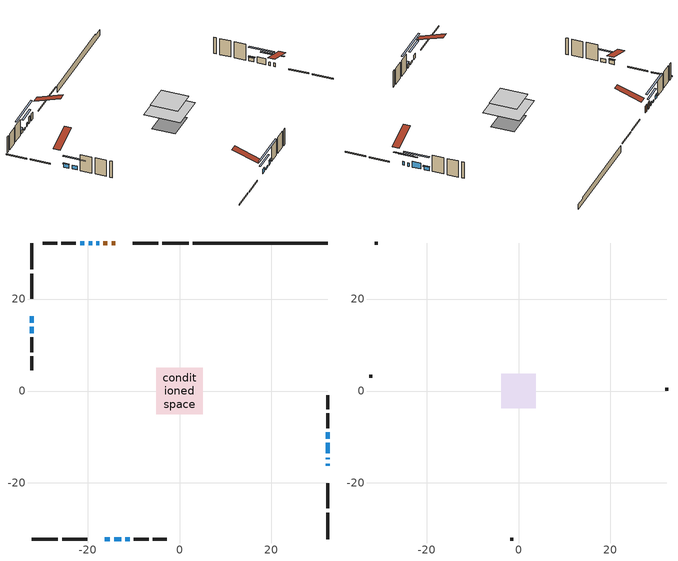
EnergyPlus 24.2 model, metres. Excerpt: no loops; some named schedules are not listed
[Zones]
conditioned space
 floor adiabatic (AdiabaticFloorConstruction): -5.06,-5.06 -5.06,5.06 5.06,5.06 5.06,-5.06 z3.05
 floor foundation (Slab1 construction): -4.12,-3.2 -4.12,3.2 4.12,3.2 4.12,-3.2 z-1.37
 wall outside (RimJoist1 construction): 1.99,32.18 -3.73,32.18 / -32.18,-32.18 -26.46,-32.18 / -32.18,32.18 -32.18,26.46 / 32.18,-32.18 32.18,-26.46 z0.61:0.91
 wall outside (RimJoist2 construction): -4.66,32.18 -10.14,32.18 / -25.54,-32.18 -20.05,-32.18 / -32.18,25.54 -32.18,20.05 / 32.18,-25.54 32.18,-20.05 z0.61:0.91
 wall outside (AdiabaticWallConstruction 1): -13.94,32.18 -14.77,32.18 / -15.7,32.18 -16.53,32.18 z0.61:2.64
 wall outside (AdiabaticWallConstruction): -32.18,16.25 -32.18,14.88 / -32.18,13.95 -32.18,12.58 / -17.46,32.18 -18.07,32.18 / 32.18,-16.25 32.18,-15.79 / 32.18,-10.36 32.18,-8.99 / -20.69,32.18 -21.6,32.18 z0.61:1.7; 32.18,-14.86 32.18,-14.5 z0.61:1.58; 32.18,-13.58 32.18,-11.29 z0.61:2.39; -16.25,-32.18 -15.13,-32.18 z0.61:1.98; -18.99,32.18 -19.76,32.18 / -14.2,-32.18 -12.68,-32.18 z0.61:1.12; -11.75,-32.18 -10.83,-32.18 z0.61:1.83
 wall outside (Wall1 construction): -22.53,32.18 -25.7,32.18 / -9.91,-32.18 -6.73,-32.18 / -32.18,11.65 -32.18,8.48 / 32.18,-8.06 32.18,-4.89 z0.61:5.49
 wall outside (Wall2 construction): -26.63,32.18 -29.7,32.18 / -5.8,-32.18 -2.74,-32.18 / -32.18,7.55 -32.18,4.48 / 32.18,-3.96 32.18,-0.89 z0.61:5.49
 wall foundation (FoundationWall1 construction): 2.92,32.18,-1.37 2.92,32.18,0.61 29.25,32.18,0.61 29.25,32.18,0.21 32.18,32.18,0.21 32.18,32.18,-1.37
 window (WindowConstruction): -32.18,16.25 -32.18,14.88 z0.61:1.7
 window (WindowConstruction 4): -32.18,13.95 -32.18,12.58 z0.61:1.7
 window (WindowConstruction 5): -17.46,32.18 -18.07,32.18 z0.61:1.7
 window (WindowConstruction 6): 32.18,-16.25 32.18,-15.79 z0.61:1.7
 window (WindowConstruction 7): 32.18,-14.86 32.18,-14.51 z0.61:1.58
 window (WindowConstruction 8): 32.18,-13.58 32.18,-11.29 z0.61:2.39
 window (WindowConstruction 9): -16.25,-32.18 -15.13,-32.18 z0.61:1.98
 window (WindowConstruction 10): -19,32.18 -19.76,32.18 z0.61:1.12
 window (WindowConstruction 11): -14.2,-32.18 -12.68,-32.18 z0.61:1.12
 window (WindowConstruction 1): -11.75,-32.18 -10.84,-32.18 z0.61:1.83
 window (WindowConstruction 2): 32.18,-10.36 32.18,-8.99 z0.61:1.7
 window (WindowConstruction 3): -20.69,32.18 -21.6,32.18 z0.61:1.7
 door (Door): -13.94,32.18 -14.77,32.18 z0.61:2.64
 door (Door 1): -15.7,32.18 -16.53,32.18 z0.61:2.64
 ceiling adiabatic (AdiabaticFloorConstruction): 5.06,-5.06 5.06,5.06 -5.06,5.06 -5.06,-5.06 z3.05
attic - vented
 floor to conditioned space (Floor1 construction Reversed): -3.78,-3.78 -3.78,3.78 3.78,3.78 3.78,-3.78 z5.49
 wall outside (Wall3 construction): -30.63,32.18 -31.25,32.18 / -1.81,-32.18 -1.19,-32.18 / -32.18,3.55 -32.18,2.93 / 32.18,0.04 32.18,0.66 z0.61:5.49
 roof outside (Roof1 construction): -13.01,32.18,5.49 -13.01,24.81,7.94 -11.07,24.81,7.94 -11.07,32.18,5.49; -17.18,-32.18,5.49 -17.18,-24.81,7.94 -19.12,-24.81,7.94 -19.12,-32.18,5.49; -32.18,17.18,5.49 -24.81,17.18,7.94 -24.81,19.12,7.94 -32.18,19.12,5.49; 32.18,-17.18,5.49 24.81,-17.18,7.94 24.81,-19.12,7.94 32.18,-19.12,5.49
shading: -32.18,14.7 -32.18,16.43 -32.59,16.43 -32.59,14.7 z1.88; -32.18,10.17 -32.18,16.36 -32.59,16.36 -32.59,10.17 z4.11; -20.48,32.18 -15.05,32.18 -15.05,32.59 -20.48,32.59 z4.11; 32.18,-13.38 32.18,-18.66 32.59,-18.66 32.59,-13.38 z4.11; 32.18,-12.1 32.18,-17.27 32.59,-17.27 32.59,-12.1 z3.99; 32.18,-8.88 32.18,-15.99 32.59,-15.99 32.59,-8.88 z4.8; -12.72,-32.18 -18.66,-32.18 -18.66,-32.59 -12.72,-32.59 z4.39; -24.78,32.18 -13.98,32.18 -13.98,32.59 -24.78,32.59 z6.14; -7.66,-32.18 -19.22,-32.18 -19.22,-32.59 -7.66,-32.59 z6.14; -10.66,-32.18 -11.93,-32.18 -11.93,-32.59 -10.66,-32.59 z2.01; 32.18,-8.81 32.18,-10.54 32.59,-10.54 32.59,-8.81 z1.88; -21.78,32.18 -20.51,32.18 -20.51,32.59 -21.78,32.59 z1.88
[Building]
Building 1: Terrain=Suburbs
[Site:Location]
Windsor AP_ON: Latitude {deg}=42.28; Longitude {deg}=-82.96; Time Zone {hr}=-5; Elevation {m}=190; Keep Site Location Information=Yes
[Site:GroundTemperature:Shallow]
6.34957, 4.46684, 4.31606, 5.20952, 8.79623, 12.3662, 15.4612, 17.4219, 17.5884, 15.9938, 12.9777, 9.51722
[Site:WaterMainsTemperature]
Calculation Method=Schedule; Temperature Schedule=mains temperature schedule
[Material] Roughness=Rough; Thermal Absorptance=0.9
Name | Thickness {m} | Conductivity {W/m-K} | Density {kg/m3} | Specific Heat {J/kg-K} | Solar Absorptance | Visible Absorptance
asphalt or fiberglass shingles | 0.00635 | 0.162714 | 1121.4 | 1465.45 | 0.4 | 0.4
ceiling loosefill ins | 0.338667 | 0.0480833 | 16.02 | 1046.75 | 0.7 | 0.7
ceiling stud and cavity | 0.1397 | 0.192099 | 65.682 | 1177.47 | 0.7 | 0.7
concrete 4.0 in. | 0.1016 | 1.803125 | 2242.8 | 837.4 | 0.7 | 0.7
concrete 8.0 in. | 0.2032 | 1.803125 | 2242.8 | 837.4 | 0.7 | 0.7
door material | 0.04445 | 0.0451087 | 512.64 | 1214.23 | 0.7 | 0.7
door material 1 | 0.04445 | 0.188738 | 512.64 | 1214.23 | 0.7 | 0.7
exterior vertical ins | 0.0451399 | 0.029427 | 32.04 | 1214.23 | 0.7 | 0.7
floor covering | 0.0127 | 0.0433444 | 54.468 | 1339.84 | 0.6 | 0.6
floor rigid ins; wall rigid ins | 0.512978 | 0.029427 | 32.04 | 1214.23 | 0.7 | 0.7
floor stud and cavity | 0.1397 | 1.75129 | 37.0049 | 1207.88 | 0.7 | 0.7
furniture material conditioned space 1 | 0.1524 | 0.115458 | 640.8 | 1214.23 | 0.6 | 0.6
gypsum board | 0.0127 | 0.160291 | 801 | 837.4 | 0.6 | 0.6
gypsum board 1 | 0.0127 | 0.160291 | 801 | 837.4 | 0.7 | 0.7
osb sheathing 0.5 in. | 0.0127 | 0.115458 | 512.64 | 1214.23 | 0.7 | 0.7
osb sheathing 0.75 in. | 0.01905 | 0.115458 | 512.64 | 1214.23 | 0.7 | 0.7
rim joist stud and cavity | 0.0508 | 0.177588 | 50.32683 | 1063.81 | 0.6 | 0.6
rim joist stud and cavity 1 | 0.0508 | 0.648972 | 50.32683 | 1063.81 | 0.6 | 0.6
wall stud and cavity | 0.1397 | 0.107505 | 139.0536 | 1170.24 | 0.7 | 0.7
wall stud and cavity 1 | 0.1397 | 0.108534 | 139.0536 | 1170.24 | 0.7 | 0.7
wall stud and cavity 2 | 0.0889 | 6.9971 | 50.32683 | 1063.81 | 0.6 | 0.6
wall stud and cavity 3 | 0.0889 | 0.380278 | 52.3479 | 1209.89 | 0.7 | 0.7
wall stud and cavity 4 | 0.0889 | 0.391764 | 83.0341 | 1211.67 | 0.7 | 0.7
wood siding | 0.0254 | 0.102417 | 544.68 | 1172.36 | 0.4 | 0.4
wood siding 1 | 0.00254 | 0.102417 | 544.68 | 1172.36 | 0.4 | 0.4
wood siding 2; wood siding 3; wood siding 4 | 0.0254 | 0.102417 | 544.68 | 1172.36 | 0.7 | 0.7
[WindowMaterial:SimpleGlazingSystem]
Name | U-Factor {W/m2-K} | Solar Heat Gain Coefficient
WindowMaterial | 3.00196 | 0.59
WindowMaterial 1 | 2.99912 | 0.59
WindowMaterial 2 | 2.97187 | 0.62
WindowMaterial 3 | 3.0383 | 0.55
WindowMaterial 4 | 2.93666 | 0.65
WindowMaterial 5 | 2.91963 | 0.67
WindowMaterial 6 | 6.05332 | 0.59
[Construction]
AdiabaticFloorConstruction: floor stud and cavity, floor rigid ins, osb sheathing 0.75 in., floor covering
AdiabaticWallConstruction: wood siding 3, wall rigid ins, wall stud and cavity 3, gypsum board
AdiabaticWallConstruction 1: wood siding 4, wall rigid ins, wall stud and cavity 3, gypsum board
Door: door material
Door 1: door material 1
Floor1 construction Reversed: gypsum board, ceiling stud and cavity, ceiling loosefill ins
FoundationWall1 construction: concrete 8.0 in., gypsum board 1
furniture construction conditioned space 1: furniture material conditioned space 1
PartitionWallConstruction: gypsum board, wall stud and cavity 4, gypsum board
RimJoist1 construction: wood siding 2, rim joist stud and cavity
RimJoist2 construction: wood siding 2, rim joist stud and cavity 1
Roof1 construction: asphalt or fiberglass shingles
Slab1 construction: concrete 4.0 in.
Wall1 construction: wood siding, osb sheathing 0.5 in., wall stud and cavity, gypsum board
Wall2 construction: wood siding, osb sheathing 0.5 in., wall stud and cavity 1, gypsum board
Wall3 construction: wood siding 1, wall stud and cavity 2
WindowConstruction; WindowConstruction 2; WindowConstruction 3; WindowConstruction 4; WindowConstruction 6: WindowMaterial
WindowConstruction 1: WindowMaterial 1
WindowConstruction 10; WindowConstruction 11: WindowMaterial 6
WindowConstruction 5: WindowMaterial 2
WindowConstruction 7: WindowMaterial 3
WindowConstruction 8: WindowMaterial 4
WindowConstruction 9: WindowMaterial 5
[Zone] Multiplier=1; Part of Total Floor Area=Yes
Name | Volume {m3}
attic - vented | 22.8184
conditioned space | 352.7
[Space]
Name | Zone | Volume {m3}
attic - vented 1 | attic - vented | 22.8184
conditioned space 1 | conditioned space | 352.7
[ZoneInfiltration:EffectiveLeakageArea]
infil attic - vented 1: Zone or Space=attic - vented 1; Schedule=Always On Discrete; Effective Air Leakage Area {cm2}=2543.56; Stack Coefficient=0.000509919; Wind Coefficient=1.52571e-05
[ZoneMixing]
whole house fan mix: Zone or Space=attic - vented; Schedule=Always On Continuous; Design Flow Rate Calculation Method=Flow/Zone; Design Flow Rate {m3/s}=0; Source Zone or Space=conditioned space
[SurfaceProperty:ExposedFoundationPerimeter]
Slab1: Exposed Perimeter Calculation Method=TotalExposedPerimeter; Total Exposed Perimeter {m}=29.262
[InternalMass] Zone or ZoneList=conditioned space; Space or SpaceList=conditioned space 1
Name | Construction | Surface Area {m2}
furniture mass conditioned space 1 | furniture construction conditioned space 1 | 61.96
partition wall mass | PartitionWallConstruction | 154.9
[Lights]
interior lighting: Zone or ZoneList or Space or SpaceList=conditioned space 1; Schedule=interior lighting schedule; Design Level Calculation Method=LightingLevel; Lighting Level {W}=343.2; Return Air Fraction=0; Fraction Radiant=0.6; Fraction Visible=0.2; Fraction Replaceable=1
[People]
occupants: Zone or ZoneList or Space or SpaceList=conditioned space 1; Number of People Schedule=occupants schedule; Number of People Calculation Method=People; Number of People=3; Fraction Radiant=0.314171; Sensible Heat Fraction=0.56303; Activity Level Schedule=occupants activity schedule; Carbon Dioxide Generation Rate {m3/s-W}=0; Enable ASHRAE 55 Comfort Warnings=No; Mean Radiant Temperature Calculation Type=EnclosureAveraged
[ElectricEquipment] Zone or ZoneList or Space or SpaceList=conditioned space 1; Design Level Calculation Method=EquipmentLevel
Name | Schedule | Design Level {W} | Fraction Latent | Fraction Radiant | Fraction Lost
clothes dryer | clothes dryer schedule | 140.772 | 0.015 | 0.081 | 0.85
clothes washer | clothes washer schedule | 32.1985 | 0.03 | 0.162 | 0.7
cooking range | cooking range schedule | 215.147 | 0.08 | 0.432 | 0.2
dishwasher | dishwasher schedule | 66.8632 | 0.3 | 0.18 | 0.4
fridge | fridge schedule | 72.9452 | 0 | 0.6 | 0
mech vent house fan | mech vent house fan schedule | 0 | 0 | 0 | 1
mech vent house fan cfis | mech vent house fan cfis schedule | 0 | 0 | 0 | 0
misc plug loads | misc plug loads schedule | 494.7 | 0.045 | 0.513 | 0.1
whole house fan | Always On Discrete | 0 | 0 | 0 | 1
[OtherEquipment] Zone or ZoneList or Space or SpaceList=conditioned space 1; Design Level Calculation Method=EquipmentLevel
Name | Fuel Type | Schedule | Design Level {W} | Fraction Latent | Fraction Radiant | Fraction Lost
clothes dryer 1 | Electricity | clothes dryer schedule | 0 | 0.015 | 0.081 | 0.85
cooking range 1 | Electricity | cooking range schedule | 0 | 0.08 | 0.432 | 0.2
general water use latent | None | general water use schedule | 62.594 | 1 | 0 | 0
general water use sensible | None | general water use schedule | -61.6891 | 0 | 0.6 | 0
mech vent house fan latent load | None | Always On Discrete | 0 | 1 | 0 | 0
mech vent house fan sensible load | None | Always On Discrete | 0 | 0 | 0 | 0
water heater energy adjustment1 | NaturalGas | Always On Discrete | 0.01 | 0 | 0 | 1
[ZoneInfiltration:DesignFlowRate] Zone or ZoneList or Space or SpaceList=conditioned space 1; Schedule=Always On Discrete; Design Flow Rate Calculation Method=Flow/Zone; Design Flow Rate {m3/s}=0
infil flow; natural vent flow; whole house fan flow
[AvailabilityManager:Scheduled]
central ac and furnace airloop Availability Manager: Schedule=Always On Discrete
[Foundation:Kiva]
Foundation Kiva 1: Initial Indoor Air Temperature {C}=18; Wall Height Above Grade {m}=0.609996; Wall Depth Below Slab {m}=0.2032; Custom Block Material Name 1=exterior vertical ins; Custom Block Depth 1 {m}=1.98001; Custom Block X Position 1 {m}=0.2159; Custom Block Z Position 1 {m}=0
[Foundation:Kiva:Settings]
Soil Conductivity {W/m-K}=0.849921; Soil Density {kg/m3}=1842.3; Soil Specific Heat {J/kg-K}=418.7; Ground Solar Absorptivity=0.9; Ground Thermal Absorptivity=0.9; Ground Surface Roughness {m}=0.03; Far-Field Width {m}=40; Deep-Ground Boundary Condition=ZeroFlux; Deep-Ground Depth {m}=40; Minimum Cell Dimension {m}=0.2; Maximum Cell Growth Coefficient=3; Simulation Timestep=Timestep
[Exterior:Lights]
exterior lighting: Schedule=exterior lighting schedule; Design Level {W}=75.6
[EnergyManagementSystem:GlobalVariable]
central_ac_and_furnace_airloop_Fan_RTF
infil_program_Qfan
infil_program_Qinf
natural_vent_program_Qnv
natural_vent_program_Qwhf
[EnergyManagementSystem:Sensor]
Name | Output:Variable or Output:Meter Index Key | Output:Variable or Output:Meter
airflow_gain | infil flow | Infiltration Sensible Heat Gain Energy
airflow_gain_1 | natural vent flow | Infiltration Sensible Heat Gain Energy
airflow_gain_2 | whole house fan flow | Infiltration Sensible Heat Gain Energy
airflow_loss | infil flow | Infiltration Sensible Heat Loss Energy
airflow_loss_1 | natural vent flow | Infiltration Sensible Heat Loss Energy
airflow_loss_2 | whole house fan flow | Infiltration Sensible Heat Loss Energy
clg_load_cond |  | Cooling:EnergyTransfer:Zone:CONDITIONED SPACE
clg_sp_s; clg_sp_s_1 | cooling setpoint | Schedule Value
clothes_dryer_exhaust_0_sch_s | clothes dryer exhaust 0 schedule | Schedule Value
cool_season | cooling season schedule | Schedule Value
htg_load_cond |  | Heating:EnergyTransfer:Zone:CONDITIONED SPACE
htg_sp_s; htg_sp_s_1 | heating setpoint | Schedule Value
ig_ee_conv | clothes dryer | Electric Equipment Convective Heating Energy
ig_ee_conv_2 | cooking range | Electric Equipment Convective Heating Energy
ig_ee_conv_4 | fridge | Electric Equipment Convective Heating Energy
ig_ee_conv_5 | misc plug loads | Electric Equipment Convective Heating Energy
ig_ee_conv_6 | whole house fan | Electric Equipment Convective Heating Energy
ig_ee_rad | clothes dryer | Electric Equipment Radiant Heating Energy
ig_ee_rad_2 | cooking range | Electric Equipment Radiant Heating Energy
ig_ee_rad_4 | fridge | Electric Equipment Radiant Heating Energy
ig_ee_rad_5 | misc plug loads | Electric Equipment Radiant Heating Energy
ig_ee_rad_6 | whole house fan | Electric Equipment Radiant Heating Energy
ig_lgt_conv | interior lighting | Lights Convective Heating Energy
ig_lgt_rad | interior lighting | Lights Radiant Heating Energy
ig_lgt_vis | interior lighting | Lights Visible Radiation Heating Energy
ig_oe_conv | clothes dryer 1 | Other Equipment Convective Heating Energy
ig_oe_conv_1 | cooking range 1 | Other Equipment Convective Heating Energy
ig_oe_conv_2 | general water use latent | Other Equipment Convective Heating Energy
ig_oe_conv_3 | general water use sensible | Other Equipment Convective Heating Energy
ig_oe_conv_4 | water heater energy adjustment1 | Other Equipment Convective Heating Energy
ig_oe_rad | clothes dryer 1 | Other Equipment Radiant Heating Energy
ig_oe_rad_1 | cooking range 1 | Other Equipment Radiant Heating Energy
ig_oe_rad_2 | general water use latent | Other Equipment Radiant Heating Energy
ig_oe_rad_3 | general water use sensible | Other Equipment Radiant Heating Energy
ig_oe_rad_4 | water heater energy adjustment1 | Other Equipment Radiant Heating Energy
ig_ppl_conv | occupants | People Convective Heating Energy
ig_ppl_rad | occupants | People Radiant Heating Energy
im_conv | furniture mass conditioned space 1 | Surface Inside Face Convection Heat Gain Energy
im_conv_1 | partition wall mass | Surface Inside Face Convection Heat Gain Energy
im_ig | furniture mass conditioned space 1 | Surface Inside Face Internal Gains Radiation Heat Gain Energy
im_ig_1 | partition wall mass | Surface Inside Face Internal Gains Radiation Heat Gain Energy
im_lgt | furniture mass conditioned space 1 | Surface Inside Face Lights Radiation Heat Gain Energy
im_lgt_1 | partition wall mass | Surface Inside Face Lights Radiation Heat Gain Energy
im_sol | furniture mass conditioned space 1 | Surface Inside Face Solar Radiation Heat Gain Energy
im_sol_1 | partition wall mass | Surface Inside Face Solar Radiation Heat Gain Energy
im_surf | furniture mass conditioned space 1 | Surface Inside Face Net Surface Thermal Radiation Heat Gain Energy
im_surf_1 | partition wall mass | Surface Inside Face Net Surface Thermal Radiation Heat Gain Energy
mv_conv | mech vent house fan | Electric Equipment Convective Heating Energy
mv_conv_1 | mech vent house fan cfis | Electric Equipment Convective Heating Energy
mv_conv_2 | mech vent house fan latent load | Other Equipment Convective Heating Energy
mv_conv_3 | mech vent house fan sensible load | Other Equipment Convective Heating Energy
mv_rad | mech vent house fan | Electric Equipment Radiant Heating Energy
mv_rad_1 | mech vent house fan cfis | Electric Equipment Radiant Heating Energy
mv_rad_2 | mech vent house fan latent load | Other Equipment Radiant Heating Energy
mv_rad_3 | mech vent house fan sensible load | Other Equipment Radiant Heating Energy
natural_vent_s | natural vent schedule | Schedule Value
out_pb_s |  | Site Outdoor Air Barometric Pressure
out_wt_s |  | Site Outdoor Air Humidity Ratio
site_vw_s |  | Site Wind Speed
ss_back_out | Window1 | Surface Window Shortwave from Zone Back Out Window Heat Transfer Rate
ss_back_out_1 | Window11 | Surface Window Shortwave from Zone Back Out Window Heat Transfer Rate
ss_back_out_10 | Window6 | Surface Window Shortwave from Zone Back Out Window Heat Transfer Rate
ss_back_out_11 | Window9 | Surface Window Shortwave from Zone Back Out Window Heat Transfer Rate
ss_back_out_2 | Window14 | Surface Window Shortwave from Zone Back Out Window Heat Transfer Rate
ss_back_out_3 | Window15 | Surface Window Shortwave from Zone Back Out Window Heat Transfer Rate
ss_back_out_4 | Window16 | Surface Window Shortwave from Zone Back Out Window Heat Transfer Rate
ss_back_out_5 | Window17 | Surface Window Shortwave from Zone Back Out Window Heat Transfer Rate
ss_back_out_6 | Window20 | Surface Window Shortwave from Zone Back Out Window Heat Transfer Rate
ss_back_out_7 | Window21 | Surface Window Shortwave from Zone Back Out Window Heat Transfer Rate
ss_back_out_8 | Window22 | Surface Window Shortwave from Zone Back Out Window Heat Transfer Rate
ss_back_out_9 | Window4 | Surface Window Shortwave from Zone Back Out Window Heat Transfer Rate
ss_conv | Door1 | Surface Inside Face Convection Heat Gain Energy
ss_conv_1 | Door2 | Surface Inside Face Convection Heat Gain Energy
ss_conv_10 | Window22 | Surface Inside Face Convection Heat Gain Energy
ss_conv_11 | Window4 | Surface Inside Face Convection Heat Gain Energy
ss_conv_12 | Window6 | Surface Inside Face Convection Heat Gain Energy
ss_conv_13 | Window9 | Surface Inside Face Convection Heat Gain Energy
ss_conv_2 | Window1 | Surface Inside Face Convection Heat Gain Energy
ss_conv_3 | Window11 | Surface Inside Face Convection Heat Gain Energy
ss_conv_4 | Window14 | Surface Inside Face Convection Heat Gain Energy
ss_conv_5 | Window15 | Surface Inside Face Convection Heat Gain Energy
ss_conv_6 | Window16 | Surface Inside Face Convection Heat Gain Energy
ss_conv_7 | Window17 | Surface Inside Face Convection Heat Gain Energy
ss_conv_8 | Window20 | Surface Inside Face Convection Heat Gain Energy
ss_conv_9 | Window21 | Surface Inside Face Convection Heat Gain Energy
ss_ig | Door1 | Surface Inside Face Internal Gains Radiation Heat Gain Energy
ss_ig_1 | Door2 | Surface Inside Face Internal Gains Radiation Heat Gain Energy
ss_ig_10 | Window22 | Surface Inside Face Internal Gains Radiation Heat Gain Energy
ss_ig_11 | Window4 | Surface Inside Face Internal Gains Radiation Heat Gain Energy
ss_ig_12 | Window6 | Surface Inside Face Internal Gains Radiation Heat Gain Energy
ss_ig_13 | Window9 | Surface Inside Face Internal Gains Radiation Heat Gain Energy
ss_ig_2 | Window1 | Surface Inside Face Internal Gains Radiation Heat Gain Energy
ss_ig_3 | Window11 | Surface Inside Face Internal Gains Radiation Heat Gain Energy
ss_ig_4 | Window14 | Surface Inside Face Internal Gains Radiation Heat Gain Energy
ss_ig_5 | Window15 | Surface Inside Face Internal Gains Radiation Heat Gain Energy
ss_ig_6 | Window16 | Surface Inside Face Internal Gains Radiation Heat Gain Energy
ss_ig_7 | Window17 | Surface Inside Face Internal Gains Radiation Heat Gain Energy
ss_ig_8 | Window20 | Surface Inside Face Internal Gains Radiation Heat Gain Energy
ss_ig_9 | Window21 | Surface Inside Face Internal Gains Radiation Heat Gain Energy
ss_lgt | Door1 | Surface Inside Face Lights Radiation Heat Gain Energy
ss_lgt_1 | Door2 | Surface Inside Face Lights Radiation Heat Gain Energy
ss_sol | Door1 | Surface Inside Face Solar Radiation Heat Gain Energy
ss_sol_1 | Door2 | Surface Inside Face Solar Radiation Heat Gain Energy
ss_surf | Door1 | Surface Inside Face Net Surface Thermal Radiation Heat Gain Energy
ss_surf_1 | Door2 | Surface Inside Face Net Surface Thermal Radiation Heat Gain Energy
ss_surf_10 | Window22 | Surface Inside Face Net Surface Thermal Radiation Heat Gain Energy
ss_surf_11 | Window4 | Surface Inside Face Net Surface Thermal Radiation Heat Gain Energy
ss_surf_12 | Window6 | Surface Inside Face Net Surface Thermal Radiation Heat Gain Energy
ss_surf_13 | Window9 | Surface Inside Face Net Surface Thermal Radiation Heat Gain Energy
ss_surf_2 | Window1 | Surface Inside Face Net Surface Thermal Radiation Heat Gain Energy
ss_surf_3 | Window11 | Surface Inside Face Net Surface Thermal Radiation Heat Gain Energy
ss_surf_4 | Window14 | Surface Inside Face Net Surface Thermal Radiation Heat Gain Energy
ss_surf_5 | Window15 | Surface Inside Face Net Surface Thermal Radiation Heat Gain Energy
ss_surf_6 | Window16 | Surface Inside Face Net Surface Thermal Radiation Heat Gain Energy
ss_surf_7 | Window17 | Surface Inside Face Net Surface Thermal Radiation Heat Gain Energy
ss_surf_8 | Window20 | Surface Inside Face Net Surface Thermal Radiation Heat Gain Energy
ss_surf_9 | Window21 | Surface Inside Face Net Surface Thermal Radiation Heat Gain Energy
ss_trans_in | Window1 | Surface Window Transmitted Solar Radiation Rate
ss_trans_in_1 | Window11 | Surface Window Transmitted Solar Radiation Rate
ss_trans_in_10 | Window6 | Surface Window Transmitted Solar Radiation Rate
ss_trans_in_11 | Window9 | Surface Window Transmitted Solar Radiation Rate
ss_trans_in_2 | Window14 | Surface Window Transmitted Solar Radiation Rate
ss_trans_in_3 | Window15 | Surface Window Transmitted Solar Radiation Rate
ss_trans_in_4 | Window16 | Surface Window Transmitted Solar Radiation Rate
ss_trans_in_5 | Window17 | Surface Window Transmitted Solar Radiation Rate
ss_trans_in_6 | Window20 | Surface Window Transmitted Solar Radiation Rate
ss_trans_in_7 | Window21 | Surface Window Transmitted Solar Radiation Rate
ss_trans_in_8 | Window22 | Surface Window Transmitted Solar Radiation Rate
ss_trans_in_9 | Window4 | Surface Window Transmitted Solar Radiation Rate
ss_trans_out | Window1 | Surface Inside Face Initial Transmitted Diffuse Transmitted Out Window Solar Radiation Rate
ss_trans_out_1 | Window11 | Surface Inside Face Initial Transmitted Diffuse Transmitted Out Window Solar Radiation Rate
ss_trans_out_10 | Window6 | Surface Inside Face Initial Transmitted Diffuse Transmitted Out Window Solar Radiation Rate
ss_trans_out_11 | Window9 | Surface Inside Face Initial Transmitted Diffuse Transmitted Out Window Solar Radiation Rate
ss_trans_out_2 | Window14 | Surface Inside Face Initial Transmitted Diffuse Transmitted Out Window Solar Radiation Rate
ss_trans_out_3 | Window15 | Surface Inside Face Initial Transmitted Diffuse Transmitted Out Window Solar Radiation Rate
ss_trans_out_4 | Window16 | Surface Inside Face Initial Transmitted Diffuse Transmitted Out Window Solar Radiation Rate
ss_trans_out_5 | Window17 | Surface Inside Face Initial Transmitted Diffuse Transmitted Out Window Solar Radiation Rate
ss_trans_out_6 | Window20 | Surface Inside Face Initial Transmitted Diffuse Transmitted Out Window Solar Radiation Rate
ss_trans_out_7 | Window21 | Surface Inside Face Initial Transmitted Diffuse Transmitted Out Window Solar Radiation Rate
ss_trans_out_8 | Window22 | Surface Inside Face Initial Transmitted Diffuse Transmitted Out Window Solar Radiation Rate
ss_trans_out_9 | Window4 | Surface Inside Face Initial Transmitted Diffuse Transmitted Out Window Solar Radiation Rate
s_conv | Floor1 | Surface Inside Face Convection Heat Gain Energy
s_conv_1 | FoundationWall1 | Surface Inside Face Convection Heat Gain Energy
s_conv_10 | RimJoist2:270 | Surface Inside Face Convection Heat Gain Energy
s_conv_11 | RimJoist2:90 | Surface Inside Face Convection Heat Gain Energy
s_conv_12 | Slab1 | Surface Inside Face Convection Heat Gain Energy
s_conv_13 | Wall1:0 | Surface Inside Face Convection Heat Gain Energy
s_conv_14 | Wall1:180 | Surface Inside Face Convection Heat Gain Energy
s_conv_15 | Wall1:270 | Surface Inside Face Convection Heat Gain Energy
s_conv_16 | Wall1:90 | Surface Inside Face Convection Heat Gain Energy
s_conv_17 | Wall2:0 | Surface Inside Face Convection Heat Gain Energy
